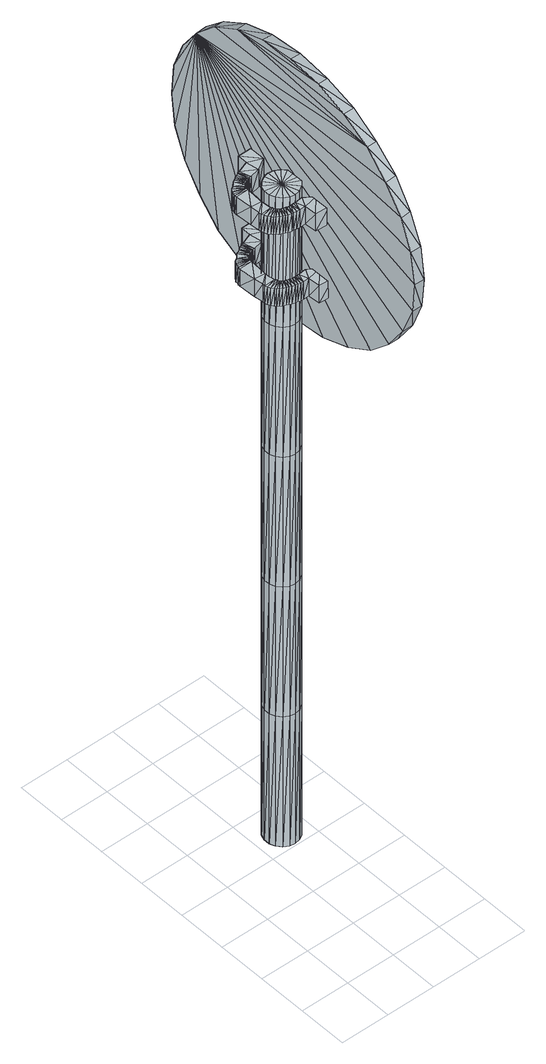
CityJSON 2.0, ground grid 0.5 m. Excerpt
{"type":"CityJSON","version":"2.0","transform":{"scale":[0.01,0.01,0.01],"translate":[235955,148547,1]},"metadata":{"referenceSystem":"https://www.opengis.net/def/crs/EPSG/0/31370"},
"CityObjects":{
"object1":{"type":"GenericCityObject","attributes":{"cluster":35,"mean_distance_to_centroid":0.000975,"new_centroid_x":235955.31,"new_centroid_y":148548.09,"mean_distance_to_camera":3.19,"H1":0,"H2":0,"Z_final":108.23,"cluster2":1,"proj_x":235953.78,"proj_y":148550.45,"id_line":62844,"bearing_l":57.14,"distance":2.81,"orientation":"right","G_obj":57.14},"geometry":[{"type":"MultiSurface","lod":"2","boundaries":[[[0,1,2]],[[2,1,3]],[[3,1,4]],[[4,1,5]],[[5,1,6]],[[1,7,6]],[[1,8,7]],[[1,9,8]],[[1,10,9]],[[1,11,10]],[[1,12,11]],[[1,13,12]],[[1,14,13]],[[15,14,1]],[[16,15,1]],[[17,16,1]],[[18,17,1]],[[0,18,1]],[[19,20,0]],[[19,0,2]],[[21,19,2]],[[21,2,3]],[[21,3,22]],[[22,3,4]],[[22,4,23]],[[23,4,5]],[[23,5,24]],[[24,5,6]],[[24,6,25]],[[25,6,7]],[[25,7,26]],[[26,7,8]],[[26,8,27]],[[8,9,27]],[[27,9,28]],[[9,10,28]],[[10,29,28]],[[10,11,29]],[[11,30,29]],[[11,12,30]],[[30,12,31]],[[31,12,13]],[[31,13,32]],[[32,13,14]],[[32,14,33]],[[33,14,15]],[[33,15,34]],[[34,15,16]],[[34,16,35]],[[35,16,17]],[[36,35,17]],[[18,36,17]],[[20,36,18]],[[20,18,0]],[[37,38,20]],[[37,20,19]],[[39,37,19]],[[21,39,19]],[[39,21,40]],[[40,21,22]],[[40,22,41]],[[41,22,23]],[[41,23,42]],[[42,23,24]],[[42,24,43]],[[43,24,25]],[[43,25,44]],[[44,25,26]],[[26,45,44]],[[26,27,45]],[[27,46,45]],[[27,28,46]],[[28,47,46]],[[28,29,47]],[[47,29,48]],[[29,30,48]],[[48,30,49]],[[49,30,31]],[[49,31,50]],[[50,31,32]],[[50,32,51]],[[51,32,33]],[[51,33,52]],[[52,33,34]],[[52,34,53]],[[53,34,35]],[[54,53,35]],[[54,35,36]],[[38,54,36]],[[38,36,20]],[[55,56,38]],[[55,38,37]],[[57,55,37]],[[57,37,39]],[[57,39,58]],[[58,39,40]],[[58,40,59]],[[59,40,41]],[[59,41,60]],[[60,41,42]],[[60,42,61]],[[61,42,43]],[[61,43,62]],[[62,43,44]],[[44,63,62]],[[44,45,63]],[[45,64,63]],[[45,46,64]],[[46,65,64]],[[46,47,65]],[[47,66,65]],[[47,48,66]],[[66,48,67]],[[67,48,49]],[[67,49,68]],[[68,49,50]],[[68,50,69]],[[69,50,51]],[[69,51,70]],[[70,51,52]],[[70,52,71]],[[71,52,53]],[[72,71,53]],[[72,53,54]],[[56,72,54]],[[56,54,38]],[[73,74,56]],[[73,56,55]],[[75,73,55]],[[75,55,57]],[[75,57,76]],[[76,57,58]],[[76,58,77]],[[77,58,59]],[[77,59,78]],[[78,59,60]],[[78,60,79]],[[79,60,61]],[[79,61,80]],[[80,61,62]],[[62,81,80]],[[62,63,81]],[[63,82,81]],[[63,64,82]],[[64,83,82]],[[64,65,83]],[[65,84,83]],[[65,66,84]],[[84,66,85]],[[85,66,67]],[[85,67,86]],[[86,67,68]],[[86,68,87]],[[87,68,69]],[[87,69,88]],[[88,69,70]],[[88,70,89]],[[89,70,71]],[[90,89,71]],[[90,71,72]],[[74,90,72]],[[74,72,56]],[[91,92,74]],[[91,74,73]],[[93,91,73]],[[93,73,75]],[[93,75,94]],[[94,75,76]],[[94,76,95]],[[95,76,77]],[[95,77,96]],[[96,77,78]],[[96,78,97]],[[97,78,79]],[[97,79,98]],[[98,79,80]],[[80,99,98]],[[80,81,99]],[[81,100,99]],[[81,82,100]],[[82,101,100]],[[82,83,101]],[[83,102,101]],[[83,84,102]],[[102,84,103]],[[103,84,85]],[[103,85,104]],[[104,85,86]],[[104,86,105]],[[105,86,87]],[[105,87,106]],[[106,87,88]],[[106,88,107]],[[107,88,89]],[[108,107,89]],[[108,89,90]],[[92,108,90]],[[92,90,74]],[[92,91,109]],[[91,93,109]],[[93,94,109]],[[94,95,109]],[[95,96,109]],[[109,96,97]],[[109,97,98]],[[109,98,99]],[[109,99,100]],[[109,100,101]],[[109,101,102]],[[109,102,103]],[[109,103,104]],[[105,109,104]],[[106,109,105]],[[107,109,106]],[[108,109,107]],[[92,109,108]],[[110,111,112]],[[113,112,114]],[[115,112,113]],[[116,112,115]],[[117,112,116]],[[118,112,117]],[[119,112,118]],[[120,112,119]],[[121,112,120]],[[122,112,121]],[[122,123,112]],[[123,110,112]],[[111,124,112]],[[124,125,112]],[[125,126,112]],[[126,127,112]],[[127,128,112]],[[128,129,112]],[[129,130,112]],[[130,131,112]],[[112,131,132]],[[131,133,132]],[[131,134,133]],[[133,134,135]],[[133,135,136]],[[135,137,136]],[[133,136,138]],[[136,139,138]],[[136,137,139]],[[137,140,139]],[[137,135,140]],[[135,141,140]],[[135,134,141]],[[134,142,141]],[[134,131,142]],[[131,143,142]],[[131,130,143]],[[143,130,144]],[[144,130,129]],[[144,129,145]],[[145,129,128]],[[145,128,146]],[[146,127,147]],[[147,127,126]],[[147,126,148]],[[148,126,125]],[[148,125,149]],[[149,125,124]],[[150,149,124]],[[150,124,111]],[[151,150,111]],[[151,111,110]],[[152,151,110]],[[152,110,123]],[[146,128,127]],[[153,123,122]],[[154,153,122]],[[154,122,121]],[[155,154,121]],[[155,121,120]],[[156,155,120]],[[156,120,119]],[[157,156,119]],[[157,119,118]],[[157,118,158]],[[158,118,117]],[[158,117,159]],[[153,152,123]],[[159,117,116]],[[159,116,160]],[[160,116,115]],[[160,115,161]],[[161,115,113]],[[161,113,162]],[[162,113,114]],[[162,114,163]],[[163,114,112]],[[163,112,164]],[[164,112,132]],[[132,165,164]],[[132,133,165]],[[133,138,165]],[[138,139,140]],[[161,162,163]],[[160,161,163]],[[159,160,163]],[[158,159,163]],[[157,158,163]],[[156,157,163]],[[155,156,163]],[[154,155,163]],[[153,154,163]],[[153,163,152]],[[152,163,151]],[[151,163,150]],[[150,163,149]],[[149,163,148]],[[148,163,147]],[[147,163,146]],[[146,163,145]],[[145,163,144]],[[144,163,143]],[[143,163,142]],[[163,164,142]],[[142,164,165]],[[142,165,141]],[[165,140,141]],[[165,138,140]],[[166,167,168]],[[168,167,169]],[[170,168,169]],[[170,169,171]],[[170,171,172]],[[172,171,173]],[[172,173,174]],[[174,173,175]],[[174,175,176]],[[176,175,177]],[[176,177,178]],[[178,177,179]],[[178,179,180]],[[180,179,181]],[[180,181,182]],[[182,181,183]],[[182,183,184]],[[184,183,185]],[[184,185,186]],[[186,185,187]],[[186,187,188]],[[188,187,189]],[[188,189,190]],[[190,189,191]],[[192,190,191]],[[192,191,193]],[[194,192,193]],[[194,193,195]],[[196,194,195]],[[196,195,197]],[[198,196,197]],[[198,197,199]],[[200,198,199]],[[200,199,201]],[[202,200,201]],[[202,201,203]],[[204,202,203]],[[204,203,205]],[[206,204,205]],[[206,205,207]],[[208,206,207]],[[208,207,209]],[[210,208,209]],[[210,209,211]],[[212,210,211]],[[212,211,213]],[[214,212,213]],[[214,213,215]],[[216,214,215]],[[216,215,217]],[[216,217,218]],[[218,217,219]],[[218,219,220]],[[220,219,221]],[[220,221,222]],[[222,221,223]],[[222,223,224]],[[224,223,225]],[[224,225,226]],[[226,225,227]],[[226,227,228]],[[228,227,229]],[[228,229,230]],[[230,229,231]],[[230,231,232]],[[232,231,233]],[[232,233,234]],[[234,233,235]],[[234,235,236]],[[236,235,237]],[[238,236,237]],[[238,237,239]],[[238,239,240]],[[240,239,241]],[[241,242,240]],[[241,243,242]],[[242,243,244]],[[244,243,245]],[[244,245,246]],[[246,245,247]],[[246,247,248]],[[248,247,249]],[[248,249,250]],[[250,249,251]],[[250,251,252]],[[252,251,253]],[[252,253,254]],[[254,253,255]],[[254,255,256]],[[256,255,257]],[[256,257,258]],[[258,257,259]],[[258,259,260]],[[260,259,261]],[[260,261,262]],[[262,261,263]],[[262,263,264]],[[264,263,265]],[[264,265,266]],[[266,265,267]],[[267,268,266]],[[267,269,268]],[[269,270,268]],[[269,271,270]],[[271,272,270]],[[271,273,272]],[[273,274,272]],[[273,275,274]],[[275,276,274]],[[275,277,276]],[[277,278,276]],[[277,279,278]],[[279,280,278]],[[279,281,280]],[[281,282,280]],[[281,283,282]],[[283,284,282]],[[283,285,284]],[[285,286,284]],[[285,287,286]],[[287,288,286]],[[287,289,288]],[[288,289,290]],[[290,289,291]],[[290,291,292]],[[292,291,293]],[[292,293,294]],[[294,293,295]],[[294,295,296]],[[296,295,297]],[[296,297,298]],[[298,297,299]],[[298,299,300]],[[300,299,301]],[[300,301,302]],[[302,301,303]],[[302,303,304]],[[304,303,305]],[[304,305,306]],[[306,305,307]],[[306,307,308]],[[308,307,309]],[[308,309,310]],[[310,309,311]],[[310,311,312]],[[312,311,313]],[[313,166,312]],[[313,167,166]],[[169,167,313]],[[169,313,171]],[[171,313,311]],[[173,171,311]],[[173,311,309]],[[175,173,309]],[[175,309,307]],[[177,175,307]],[[177,307,305]],[[179,177,305]],[[179,305,303]],[[181,179,303]],[[181,303,301]],[[183,181,301]],[[183,301,299]],[[183,299,297]],[[185,183,297]],[[185,297,295]],[[187,185,295]],[[187,295,293]],[[187,293,291]],[[189,187,291]],[[189,291,289]],[[189,289,287]],[[189,287,285]],[[191,189,285]],[[191,285,283]],[[193,191,283]],[[195,193,283]],[[195,283,281]],[[197,195,281]],[[199,197,281]],[[201,199,281]],[[201,281,279]],[[203,201,279]],[[205,203,279]],[[205,279,277]],[[205,277,207]],[[207,277,209]],[[209,277,275]],[[209,275,211]],[[211,275,273]],[[211,273,213]],[[213,273,271]],[[213,271,215]],[[215,271,269]],[[215,269,217]],[[217,269,219]],[[219,269,267]],[[219,267,221]],[[221,267,265]],[[221,265,223]],[[223,265,263]],[[223,263,225]],[[225,263,261]],[[225,261,227]],[[227,261,259]],[[227,259,229]],[[229,259,257]],[[229,257,255]],[[229,255,231]],[[231,255,253]],[[231,253,233]],[[233,253,251]],[[233,251,235]],[[251,249,235]],[[235,249,247]],[[235,247,237]],[[247,245,237]],[[237,245,243]],[[237,243,239]],[[239,243,241]],[[238,240,242]],[[168,312,166]],[[170,312,168]],[[170,310,312]],[[172,310,170]],[[172,308,310]],[[174,308,172]],[[174,306,308]],[[176,306,174]],[[176,304,306]],[[178,304,176]],[[178,302,304]],[[180,302,178]],[[180,300,302]],[[182,300,180]],[[182,298,300]],[[182,296,298]],[[184,296,182]],[[184,294,296]],[[186,294,184]],[[186,292,294]],[[186,290,292]],[[188,290,186]],[[188,288,290]],[[188,286,288]],[[188,284,286]],[[190,284,188]],[[190,282,284]],[[192,282,190]],[[194,282,192]],[[194,280,282]],[[196,280,194]],[[198,280,196]],[[200,280,198]],[[200,278,280]],[[202,278,200]],[[204,278,202]],[[204,276,278]],[[204,206,276]],[[206,208,276]],[[208,274,276]],[[208,210,274]],[[210,272,274]],[[210,212,272]],[[212,270,272]],[[212,214,270]],[[214,268,270]],[[214,216,268]],[[216,218,268]],[[218,266,268]],[[218,220,266]],[[220,264,266]],[[220,222,264]],[[222,262,264]],[[222,224,262]],[[224,260,262]],[[224,226,260]],[[226,258,260]],[[226,228,258]],[[228,256,258]],[[228,254,256]],[[228,230,254]],[[230,252,254]],[[230,232,252]],[[232,250,252]],[[232,234,250]],[[250,234,248]],[[234,246,248]],[[234,236,246]],[[246,236,244]],[[236,242,244]],[[236,238,242]],[[314,315,316]],[[316,315,317]],[[318,316,317]],[[318,317,319]],[[318,319,320]],[[320,319,321]],[[320,321,322]],[[322,321,323]],[[322,323,324]],[[324,323,325]],[[324,325,326]],[[326,325,327]],[[326,327,328]],[[328,327,329]],[[328,329,330]],[[330,329,331]],[[330,331,332]],[[332,331,333]],[[332,333,334]],[[334,333,335]],[[334,335,336]],[[336,335,337]],[[336,337,338]],[[338,337,339]],[[340,338,339]],[[340,339,341]],[[342,340,341]],[[342,341,343]],[[344,342,343]],[[344,343,345]],[[346,344,345]],[[346,345,347]],[[348,346,347]],[[348,347,349]],[[350,348,349]],[[350,349,351]],[[352,350,351]],[[352,351,353]],[[354,352,353]],[[354,353,355]],[[356,354,355]],[[356,355,357]],[[358,356,357]],[[358,357,359]],[[360,358,359]],[[360,359,361]],[[362,360,361]],[[362,361,363]],[[364,362,363]],[[364,363,365]],[[364,365,366]],[[366,365,367]],[[366,367,368]],[[368,367,369]],[[368,369,370]],[[370,369,371]],[[370,371,372]],[[372,371,373]],[[372,373,374]],[[374,373,375]],[[374,375,376]],[[376,375,377]],[[376,377,378]],[[378,377,379]],[[378,379,380]],[[380,379,381]],[[380,381,382]],[[382,381,383]],[[382,383,384]],[[384,383,385]],[[386,384,385]],[[386,385,387]],[[386,387,388]],[[388,387,389]],[[389,390,388]],[[389,391,390]],[[390,391,392]],[[392,391,393]],[[392,393,394]],[[394,393,395]],[[394,395,396]],[[396,395,397]],[[396,397,398]],[[398,397,399]],[[398,399,400]],[[400,399,401]],[[400,401,402]],[[402,401,403]],[[402,403,404]],[[404,403,405]],[[404,405,406]],[[406,405,407]],[[406,407,408]],[[408,407,409]],[[408,409,410]],[[410,409,411]],[[410,411,412]],[[412,411,413]],[[412,413,414]],[[414,413,415]],[[415,416,414]],[[415,417,416]],[[417,418,416]],[[417,419,418]],[[419,420,418]],[[419,421,420]],[[421,422,420]],[[421,423,422]],[[423,424,422]],[[423,425,424]],[[425,426,424]],[[425,427,426]],[[427,428,426]],[[427,429,428]],[[429,430,428]],[[429,431,430]],[[431,432,430]],[[431,433,432]],[[433,434,432]],[[433,435,434]],[[435,436,434]],[[435,437,436]],[[436,437,438]],[[438,437,439]],[[438,439,440]],[[440,439,441]],[[440,441,442]],[[442,441,443]],[[442,443,444]],[[444,443,445]],[[444,445,446]],[[446,445,447]],[[446,447,448]],[[448,447,449]],[[448,449,450]],[[450,449,451]],[[450,451,452]],[[452,451,453]],[[452,453,454]],[[454,453,455]],[[454,455,456]],[[456,455,457]],[[456,457,458]],[[458,457,459]],[[459,314,458]],[[459,315,314]],[[317,315,459]],[[317,459,319]],[[319,459,457]],[[321,319,457]],[[321,457,455]],[[323,321,455]],[[323,455,453]],[[325,323,453]],[[325,453,451]],[[327,325,451]],[[327,451,449]],[[329,327,449]],[[329,449,447]],[[331,329,447]],[[331,447,445]],[[331,445,443]],[[333,331,443]],[[333,443,441]],[[335,333,441]],[[335,441,439]],[[335,439,437]],[[337,335,437]],[[337,437,435]],[[337,435,433]],[[339,337,433]],[[339,433,431]],[[341,339,431]],[[343,341,431]],[[343,431,429]],[[345,343,429]],[[347,345,429]],[[349,347,429]],[[349,429,427]],[[351,349,427]],[[353,351,427]],[[353,427,425]],[[353,425,355]],[[355,425,357]],[[357,425,423]],[[357,423,359]],[[359,423,421]],[[359,421,361]],[[361,421,419]],[[361,419,363]],[[363,419,417]],[[363,417,365]],[[365,417,367]],[[367,417,415]],[[367,415,369]],[[369,415,413]],[[369,413,371]],[[371,413,411]],[[371,411,373]],[[373,411,409]],[[373,409,375]],[[375,409,407]],[[375,407,377]],[[377,407,405]],[[377,405,403]],[[377,403,379]],[[379,403,401]],[[379,401,381]],[[381,401,399]],[[381,399,383]],[[399,397,383]],[[383,397,395]],[[383,395,385]],[[395,393,385]],[[385,393,391]],[[385,391,387]],[[387,391,389]],[[386,388,390]],[[316,458,314]],[[318,458,316]],[[318,456,458]],[[320,456,318]],[[320,454,456]],[[322,454,320]],[[322,452,454]],[[324,452,322]],[[324,450,452]],[[326,450,324]],[[326,448,450]],[[328,448,326]],[[328,446,448]],[[330,446,328]],[[330,444,446]],[[330,442,444]],[[332,442,330]],[[332,440,442]],[[334,440,332]],[[334,438,440]],[[334,436,438]],[[336,436,334]],[[336,434,436]],[[336,432,434]],[[338,432,336]],[[338,430,432]],[[340,430,338]],[[342,430,340]],[[342,428,430]],[[344,428,342]],[[346,428,344]],[[348,428,346]],[[348,426,428]],[[350,426,348]],[[352,426,350]],[[352,424,426]],[[352,354,424]],[[354,356,424]],[[356,422,424]],[[356,358,422]],[[358,420,422]],[[358,360,420]],[[360,418,420]],[[360,362,418]],[[362,416,418]],[[362,364,416]],[[364,366,416]],[[366,414,416]],[[366,368,414]],[[368,412,414]],[[368,370,412]],[[370,410,412]],[[370,372,410]],[[372,408,410]],[[372,374,408]],[[374,406,408]],[[374,376,406]],[[376,404,406]],[[376,402,404]],[[376,378,402]],[[378,400,402]],[[378,380,400]],[[380,398,400]],[[380,382,398]],[[398,382,396]],[[382,394,396]],[[382,384,394]],[[394,384,392]],[[384,390,392]],[[384,386,390]]]}]}
},
"vertices":[
[76,186,1],[76,169,1],[71,185,1],[66,182,1],[62,178,1],[60,172,1],[60,166,1],[62,161,1],[66,156,1],[71,153,1],[76,152,1],[82,153,1],[87,156,1],[91,161,1],[93,166,1],[93,172,1],[91,178,1],[87,182,1],[82,185,1],[71,185,150],[76,186,150],[66,182,150],[62,178,150],[60,172,150],[60,166,150],[62,161,150],[66,156,150],[71,153,150],[76,152,150],[82,153,150],[87,156,150],[91,161,150],[93,166,150],[93,172,150],[91,178,150],[87,182,150],[82,185,150],[71,185,299],[76,186,299],[66,182,299],[62,178,299],[60,172,299],[60,166,299],[62,161,299],[66,156,299],[71,153,299],[76,152,299],[82,153,299],[87,156,299],[91,161,299],[93,166,299],[93,172,299],[91,178,299],[87,182,299],[82,185,299],[71,185,448],[76,186,448],[66,182,448],[62,178,448],[60,172,448],[60,166,448],[62,161,448],[66,156,448],[71,153,448],[76,152,448],[82,153,448],[87,156,448],[91,161,448],[93,166,448],[93,172,448],[91,178,448],[87,182,448],[82,185,448],[71,185,597],[76,186,597],[66,182,597],[62,178,597],[60,172,597],[60,166,597],[62,161,597],[66,156,597],[71,153,597],[76,152,597],[82,153,597],[87,156,597],[91,161,597],[93,166,597],[93,172,597],[91,178,597],[87,182,597],[82,185,597],[71,185,746],[76,186,746],[66,182,746],[62,178,746],[60,172,746],[60,166,746],[62,161,746],[66,156,746],[71,153,746],[76,152,746],[82,153,746],[87,156,746],[91,161,746],[93,166,746],[93,172,746],[91,178,746],[87,182,746],[82,185,746],[76,169,746],[94,106,593],[94,78,610],[89,290,822],[90,319,763],[90,308,794],[91,323,728],[91,319,694],[92,308,662],[93,290,634],[93,267,610],[94,239,593],[94,207,581],[94,172,577],[94,138,581],[93,55,634],[93,37,662],[93,25,694],[92,21,728],[91,25,763],[91,37,794],[90,55,822],[90,78,846],[89,267,846],[89,239,864],[89,106,864],[89,138,875],[89,207,875],[89,172,879],[99,207,875],[99,172,879],[99,138,875],[100,106,864],[100,78,846],[101,55,823],[101,37,795],[102,25,763],[102,21,728],[103,25,694],[104,37,662],[104,55,634],[104,78,611],[104,106,593],[105,138,581],[105,172,577],[104,207,581],[104,239,593],[104,267,611],[103,290,634],[103,308,662],[102,319,694],[101,323,728],[101,319,763],[100,308,795],[100,290,823],[99,267,846],[99,239,864],[98,224,652],[98,224,632],[81,224,652],[81,224,632],[81,214,652],[81,214,632],[70,210,652],[70,210,632],[68,210,652],[68,210,632],[67,209,652],[67,209,632],[65,208,652],[65,208,632],[63,207,652],[63,207,632],[62,206,652],[62,206,632],[60,205,652],[60,205,632],[58,204,652],[58,204,632],[54,200,652],[54,200,632],[52,199,652],[52,199,632],[51,198,652],[51,198,632],[50,196,652],[50,196,632],[49,195,652],[49,195,632],[49,193,652],[49,193,632],[48,191,652],[48,191,632],[48,189,652],[48,189,632],[49,172,652],[49,172,632],[50,163,652],[50,163,632],[50,160,652],[50,160,632],[51,158,652],[51,158,632],[52,155,652],[52,155,632],[54,153,652],[54,153,632],[55,151,652],[55,151,632],[57,150,652],[57,150,632],[59,148,652],[59,148,632],[62,147,652],[62,147,632],[64,146,652],[64,146,632],[66,145,652],[66,145,632],[69,144,652],[69,144,632],[72,144,652],[72,144,632],[74,143,652],[74,143,632],[77,143,652],[77,143,632],[83,143,652],[83,143,632],[84,131,652],[84,131,632],[98,130,652],[98,130,632],[98,146,652],[98,146,632],[88,153,652],[88,153,632],[80,152,652],[80,152,632],[78,152,652],[78,152,632],[76,152,652],[76,152,632],[75,152,652],[75,152,632],[73,152,652],[73,152,632],[71,153,652],[71,153,632],[70,153,652],[70,153,632],[68,154,652],[68,154,632],[66,154,652],[66,154,632],[65,155,652],[65,155,632],[64,156,652],[64,156,632],[63,157,652],[63,157,632],[62,158,652],[62,158,632],[62,160,652],[62,160,632],[61,161,652],[61,161,632],[60,171,652],[60,171,632],[61,189,652],[61,189,632],[61,191,652],[61,191,632],[61,192,652],[61,192,632],[61,193,652],[61,193,632],[62,194,652],[62,194,632],[63,195,652],[63,195,632],[64,195,652],[64,195,632],[64,196,652],[64,196,632],[65,196,652],[65,196,632],[66,197,652],[66,197,632],[67,197,652],[67,197,632],[68,197,652],[68,197,632],[69,198,652],[69,198,632],[70,198,652],[70,198,632],[71,199,652],[71,199,632],[73,199,652],[73,199,632],[83,201,652],[83,201,632],[95,208,652],[95,208,632],[94,224,737],[94,224,717],[77,224,737],[77,224,717],[77,214,737],[77,214,717],[66,210,737],[66,210,717],[64,210,737],[64,210,717],[63,209,737],[63,209,717],[61,208,737],[61,208,717],[59,207,737],[59,207,717],[58,206,737],[58,206,717],[56,205,737],[56,205,717],[54,204,737],[54,204,717],[50,200,737],[50,200,717],[48,199,737],[48,199,717],[47,198,737],[47,198,717],[46,196,737],[46,196,717],[45,195,737],[45,195,717],[45,193,737],[45,193,717],[44,191,737],[44,191,717],[44,189,737],[44,189,717],[45,172,737],[45,172,717],[46,163,737],[46,163,717],[46,160,737],[46,160,717],[47,158,737],[47,158,717],[48,155,737],[48,155,717],[50,153,737],[50,153,717],[51,151,737],[51,151,717],[53,150,737],[53,150,717],[55,148,737],[55,148,717],[58,147,737],[58,147,717],[60,146,737],[60,146,717],[62,145,737],[62,145,717],[65,144,737],[65,144,717],[67,144,737],[67,144,717],[70,143,737],[70,143,717],[73,143,737],[73,143,717],[79,143,737],[79,143,717],[80,131,737],[80,131,717],[94,130,737],[94,130,717],[94,146,737],[94,146,717],[84,153,737],[84,153,717],[76,152,737],[76,152,717],[74,152,737],[74,152,717],[72,152,737],[72,152,717],[71,152,737],[71,152,717],[69,152,737],[69,152,717],[67,153,737],[67,153,717],[66,153,737],[66,153,717],[64,154,737],[64,154,717],[62,154,737],[62,154,717],[61,155,737],[61,155,717],[60,156,737],[60,156,717],[59,157,737],[59,157,717],[58,158,737],[58,158,717],[58,160,737],[58,160,717],[57,161,737],[57,161,717],[56,171,737],[56,171,717],[57,189,737],[57,189,717],[57,191,737],[57,191,717],[57,192,737],[57,192,717],[57,193,737],[57,193,717],[58,194,737],[58,194,717],[59,195,737],[59,195,717],[60,196,737],[60,196,717],[61,196,737],[61,196,717],[62,197,737],[62,197,717],[63,197,737],[63,197,717],[64,197,737],[64,197,717],[65,198,737],[65,198,717],[66,198,737],[66,198,717],[67,199,737],[67,199,717],[69,199,737],[69,199,717],[79,201,737],[79,201,717],[91,208,737],[91,208,717]
]}
